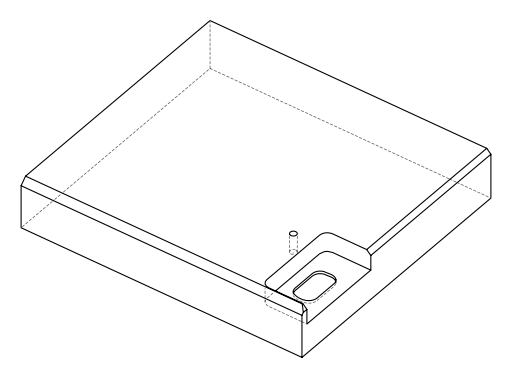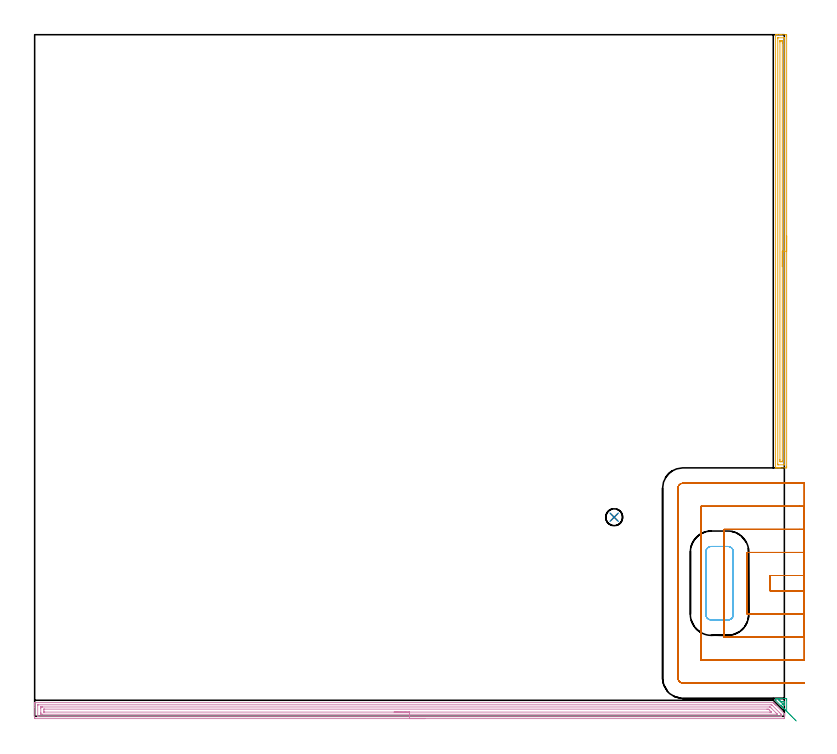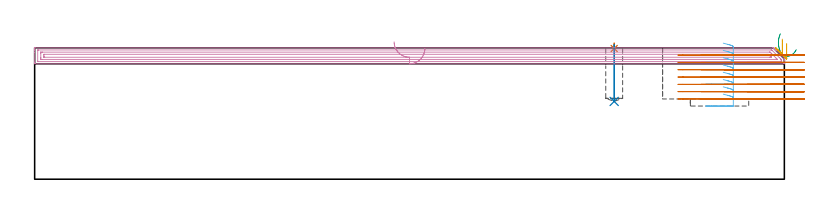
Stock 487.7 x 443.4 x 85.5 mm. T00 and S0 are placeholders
(PLAN: 7 operations, 3 tool changes, 46.8 min)
(1 SPOT_DRILL | STEP1POCKET | NXT0321_9005460120000 | 0.03 min | 0 mm3)
(2 DRILL_BLIND_HOLE_INTO_CENTER | STEP1POCKET | NXT0301_081 | 0.15 min | 3169 mm3)
(3 AREA_MILL | FG_CHAMFER_SURFACE | UGT0205_001 | 0.31 min | 409 mm3)
(4 AREA_MILL_1 | FG_CHAMFER_SURFACE_1 | UGT0205_001 | 15.76 min | 26175 mm3)
(5 AREA_MILL_2 | FG_CHAMFER_SURFACE_2 | UGT0205_001 | 6.96 min | 7418 mm3)
(6 MILL_RECTANGULAR_POCKET | POCKET_RECTANGULAR_STRAIGHT | UGT0201_094 | Follow Part, ap 5, ae 75% | 3 min | 91395 mm3)
(7 MILL_SLOT | SLOT_PARTIAL_RECTANGULAR | UGT0201_094 | Follow Part, ap 5, ae 75% | 20.56 min | 312620 mm3)
(TOOL NXT0321_9005460120000 | NC Spot Drill, 142deg, 12mm, Carbide, Uncoated | D12 PA142 FL30 Z2)
(TOOL NXT0301_081 | Carbide Drill 11mm [860.1-1100-033A1-MM 2214] | D11 PA140 FL55 Z2)
(TOOL UGT0205_001 | Chamfer Mill 20 x 3 x 45 deg. | D20 FL50 Z2)
(TOOL UGT0201_094 | End mill 20 mm | D20 FL38 Z4)
(OP 1 SPOT_DRILL)
G17 G21 G94 G90
T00 M6
G54
G17 G0 G90 X377. Y129.5 S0 M3
G43 Z95.5 H0
G94 G81 G98 Z85.027 F250. R88.5
G80
M5
M2
(OP 2 DRILL_BLIND_HOLE_INTO_CENTER)
G17 G21 G94 G90
T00 M6
G54
G17 G0 G90 X377. Y129.5 S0 M3
G43 Z95.5 H1
G94 G81 G98 Z50.6 F250. R87.5
G80
M5
M2
(OP 3 AREA_MILL)
G17 G21 G94 G90
T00 M6
G54
G17 G0 G90 X495.462 Y-3.052 S1061 M3
G43 Z95.5 H0
Z84.285
G94 G1 X495.084 Y-2.674 Z83.595 F250.
X494.664 Y-2.255 Z82.955
X494.207 Y-1.799 Z82.369
X493.716 Y-1.308 Z81.841
X493.194 Y-0.786 Z81.376
X492.645 Y-0.238 Z80.977
X492.073 Y0.333 Z80.647
X491.484 Y0.922 Z80.389
X490.88 Y1.525 Z80.205
X490.268 Y2.136 Z80.095
X489.651 Y2.752 Z80.062
X489.035 Y3.368 Z80.104
X488.423 Y3.979 Z80.222
X487.822 Y4.58 Z80.415
X487.234 Y5.168 Z80.682
X486.665 Y5.736 Z81.02
X486.119 Y6.281 Z81.426
X485.6 Y6.8 Z81.899
X482.217 Y10.183 Z85.282
X482.019 Y10.384 Z85.474
X482.004 Y10.405 Z85.489
X482. Y10.528 Z85.5
Y11.422
X482.003 Y11.592 Z85.488
X482.024 Y11.6 Z85.467
X482.4 Z85.1
X482.683 Z84.817
X483.387 Z84.108
X484.625 Z82.872
X485.157 Z82.337
X485.776 Z81.719
X488.431 Z79.066
X488.698 Y11.597 Z78.799
X489.192 Y11.591 Z78.306
X489.194 Y11.477 Z78.304
X489.198 Y10.975 Z78.302
X489.2 Y10.468 Z78.3
X489.199 Y3.378 Z78.301
Y3.348
X489.193 Y3.218 Z78.305
X489.14 Y3.266 Z78.358
X489.022 Y3.378 Z78.476
X485.6 Y6.8 Z81.899
X486.825 Y8.025 Z80.675
X485.665 Y9.188 Z81.835
X485.294 Y9.567 Z82.206
X485.643 Y9.591 Z81.857
X486.043 Y9.597 Z81.457
X486.519 Y9.6 Z80.981
X486.928 Z80.572
X487.405 Y9.599 Z80.095
X487.657 Y9.594 Z79.843
X487.773 Y9.59 Z79.727
X487.785 Y9.216 Z79.715
Y9.188
X487.786 Y7.4 Z79.714
X487.784 Y7.207 Z79.716
X487.781 Y7.112 Z79.719
X487.779 Y7.083 Z79.721
X487.75 Y7.107 Z79.75
X487.666 Y7.187 Z79.834
X487.45 Y7.4 Z80.05
X486.928 Y7.922 Z80.572
X486.825 Y8.025 Z80.675
X486.337 Y8.512 Z81.209
X485.884 Y8.965 Z81.802
X485.47 Y9.38 Z82.448
X485.097 Y9.753 Z83.142
X484.767 Y10.082 Z83.88
X484.485 Y10.364 Z84.656
X484.252 Y10.598 Z85.463
X484.069 Y10.781 Z86.296
X483.938 Y10.911 Z87.149
X483.861 Y10.989 Z88.014
X483.836 Y11.013 Z88.886
X483.866 Y10.983 Z89.757
X483.95 Y10.9 Z90.622
X484.086 Y10.764 Z91.473
X484.274 Y10.576 Z92.304
X484.513 Y10.337 Z93.108
X484.8 Y10.05 Z93.88
X485.134 Y9.716 Z94.613
G0 Z95.5
M5
M2
(OP 4 AREA_MILL_1)
G17 G21 G94 G90
T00 M6
G54
G17 G0 G90 X253.85 Y-1.5 S1061 M3
G43 Z95.5 H0
Z85.1
G94 G1 X253.812 Z84.228 F250.
X253.698 Z83.364
X253.509 Z82.512
X253.247 Z81.68
X252.913 Z80.874
X252.51 Z80.1
X252.042 Z79.364
X251.51 Z78.672
X250.921 Z78.029
X250.278 Z77.44
X249.586 Z76.909
X248.85 Z76.44
X248.076 Z76.037
X247.27 Z75.703
X246.438 Z75.441
X245.586 Z75.252
X244.722 Z75.138
X243.85 Z75.1
X0.63
X0.246 Y-1.496 Z75.102
X0.01 Y-1.493 Z75.105
X0.005 Y-1.12 Z75.478
X0. Y-0.503 Z76.095
Y5.891 Z82.485
Y7.286 Z83.882
Y7.644 Z84.238
Y8.36 Z84.96
Y8.59 Z85.189
X0.003 Y8.747 Z85.339
X0.01 Y8.897 Z85.489
X0.183 Y8.9 Z85.5
X479.917
X480.495 Y8.902 Z85.483
X480.644 Y8.759 Z85.354
X480.811 Y8.59 Z85.188
X480.882 Y8.52 Z85.116
X480.948 Y8.453 Z85.052
X481.109 Y8.292 Z84.891
X481.174 Y8.228 Z84.824
X481.234 Y8.166 Z84.765
X481.407 Y7.994 Z84.593
X481.466 Y7.936 Z84.532
X481.521 Y7.88 Z84.479
X481.705 Y7.696 Z84.295
X481.758 Y7.644 Z84.24
X481.807 Y7.594 Z84.192
X482.003 Y7.398 Z83.997
X482.05 Y7.351 Z83.949
X482.093 Y7.307 Z83.906
X482.301 Y7.099 Z83.698
X487.6 Y1.801 Z78.4
X487.666 Y1.732 Z78.331
X487.698 Y1.691 Z78.288
X487.7 Y1.41 Z78.009
Y0.633 Z77.227
Y-0.602 Z75.995
X487.695 Y-1.12 Z75.474
X487.69 Y-1.491 Z75.104
X487.454 Y-1.496 Z75.101
X487.07 Y-1.5 Z75.1
X243.85
Y-0.086 Z76.514
X2.418 Y-0.085 Z76.515
X2.256 Y-0.084 Z76.516
X2.059 Y-0.08 Z76.52
X2.017 Y-0.079 Z76.521
X2.01 Y-0.054 Z76.546
X2.006 Y-0.02 Z76.58
X2.001 Y0.165 Z76.765
Y7.176 Z83.776
X2.004 Y7.314 Z83.914
X2.01 Y7.422 Z84.022
X2.015 Y7.479 Z84.079
X2.58 Y7.485 Z84.085
X479.022
X479.185
X479.366 Y7.481 Z84.081
X479.453 Y7.479 Z84.079
X479.632 Y7.308 Z83.908
X479.917 Y7.032 Z83.632
X484.388 Y2.563 Z79.163
X485.282 Y1.669 Z78.269
X485.44 Y1.509 Z78.109
X485.59 Y1.353 Z77.953
X485.684 Y1.254 Z77.854
X485.69 Y1.201 Z77.801
X485.697 Y1.102 Z77.702
X485.699 Y0.633 Z77.233
Y0.224 Z76.824
X485.696 Y0.086 Z76.686
X485.69 Y-0.022 Z76.578
X485.685 Y-0.079 Z76.521
X485.12 Y-0.085 Z76.515
X243.85 Y-0.086 Z76.514
Y1.328 Z77.928
X5.101 Y1.329 Z77.929
X4.389 Y1.33 Z77.93
X4.207 Y1.332 Z77.932
X4.032 Y1.335 Z77.935
X4.01 Y1.509 Z78.109
X4.004 Y1.708 Z78.308
X4.001 Y2.385 Z78.985
X4. Y2.588 Z79.188
Y5.217 Z81.817
X4.001 Y5.891 Z82.491
X4.003 Y5.992 Z82.592
X4.007 Y6.042 Z82.642
X4.01 Y6.062 Z82.662
X4.029 Y6.065 Z82.665
X4.207 Y6.068 Z82.668
X4.917 Y6.071 Z82.671
X5.101
X477.944
X478.128 Y6.069 Z82.669
X478.312 Y6.066 Z82.666
X478.427 Y6.062 Z82.662
X478.486 Y6.007 Z82.607
X478.607 Y5.891 Z82.491
X479.022 Y5.478 Z82.078
X479.487 Y5.015 Z81.615
X482.116 Y2.385 Z78.985
X482.599 Y1.902 Z78.502
X482.988 Y1.509 Z78.109
X483.114 Y1.379 Z77.979
X483.149 Y1.341 Z77.941
X483.09 Y1.335 Z77.935
X482.968 Y1.332 Z77.932
X482.783 Y1.329 Z77.929
X243.85 Y1.328 Z77.928
Y2.743 Z79.343
X6.525
X6.151 Y2.744 Z79.344
X6.089 Y2.745 Z79.345
X6.024 Y2.75 Z79.35
X6.01 Y2.752 Z79.352
X6.007 Y2.774 Z79.374
X6.004 Y2.827 Z79.427
X6. Y3.257 Z79.857
Y4.133 Z80.733
X6.004 Y4.574 Z81.174
X6.007 Y4.628 Z81.228
X6.01 Y4.649 Z81.249
X6.043 Y4.651 Z81.251
X6.183 Y4.655 Z81.255
X6.36 Y4.657 Z81.257
X476.34
X476.707 Y4.655 Z81.255
X477.234 Y4.65 Z81.25
X477.401 Y4.638 Z81.238
X477.572 Y4.472 Z81.072
X477.912 Y4.138 Z80.738
X479.022 Y3.029 Z79.629
X479.186 Y2.862 Z79.462
X479.263 Y2.78 Z79.38
X479.291 Y2.749 Z79.349
X479.277 Y2.748 Z79.348
X479.022 Y2.745 Z79.345
X478.658 Y2.743 Z79.343
X478.128
X243.85
X242.978 Z79.381
X242.114 Z79.495
X241.262 Z79.683
X240.43 Z79.946
X239.624 Z80.28
X238.85 Z80.682
X238.114 Z81.151
X237.422 Z81.682
X236.779 Z82.272
X236.19 Z82.915
X235.658 Z83.607
X235.19 Z84.343
X234.787 Z85.117
X234.453 Z85.923
X234.191 Z86.755
X234.002 Z87.606
X233.888 Z88.471
X233.85 Z89.343
G0 Z95.5
M5
M2
(OP 5 AREA_MILL_2)
G17 G21 G94 G90
T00 M6
G54
G17 G0 G90 X489.2 Y312.5 S1061 M3
G43 Z95.5 H0
Z88.3
G94 G1 Y312.462 Z87.429 F250.
Y312.348 Z86.564
Y312.159 Z85.712
Y311.897 Z84.88
Y311.563 Z84.074
Y311.16 Z83.3
Y310.692 Z82.564
Y310.16 Z81.872
Y309.571 Z81.229
Y308.928 Z80.64
Y308.236 Z80.109
Y307.5 Z79.64
Y306.726 Z79.237
Y305.92 Z78.903
Y305.088 Z78.641
Y304.237 Z78.452
Y303.372 Z78.338
Y302.5 Z78.3
Y162.607
X489.199 Y162.22 Z78.301
X489.194 Y161.719 Z78.303
X489.191 Y161.609 Z78.306
X488.698 Y161.6 Z78.799
X485.157 Z82.337
X484.616 Z82.881
X484.272 Z83.224
X483.731 Z83.765
X483.387 Z84.108
X482.7 Z84.799
X482.39 Z85.11
X482.023 Z85.468
X482.002 Y161.608 Z85.488
X482. Y161.773 Z85.5
Y443.227
X482.002 Y443.392 Z85.488
X482.023 Y443.4 Z85.468
X482.39 Z85.11
X482.701 Z84.799
X483.387 Z84.108
X484.616 Z82.881
X485.157 Z82.337
X485.772 Z81.724
X488.427 Z79.07
X488.698 Y443.397 Z78.799
X489.191 Y443.391 Z78.306
X489.195 Y443.281 Z78.303
X489.199 Y442.78 Z78.301
X489.2 Y442.273 Z78.3
Y302.5
X487.786 Z79.714
Y163.791
X487.785 Y163.682 Z79.715
X487.782 Y163.629 Z79.718
X487.78 Y163.611 Z79.72
X487.734 Y163.608 Z79.766
X487.33 Y163.601 Z80.17
X483.79 Z83.71
X483.542 Y163.605 Z83.958
X483.431 Y163.61 Z84.069
X483.415 Y163.979 Z84.085
Y164.007
X483.414 Y441.209 Z84.086
X483.415 Y441.318 Z84.085
X483.418 Y441.371 Z84.082
X483.42 Y441.389 Z84.08
X483.466 Y441.392 Z84.034
X483.87 Y441.399 Z83.63
X487.41 Z80.09
X487.658 Y441.395 Z79.842
X487.769 Y441.39 Z79.731
X487.785 Y441.021 Z79.715
Y440.993
X487.786 Y302.5 Z79.714
X486.371 Z81.129
Y166.356
X486.369 Y165.794 Z81.131
X486.366 Y165.629 Z81.134
X486.365 Y165.616 Z81.135
X486.349 Y165.61 Z81.151
X486.299 Y165.604 Z81.201
X486.234 Y165.601 Z81.266
X486.043 Y165.6 Z81.457
X485.349 Z82.151
X485.157 Y165.602 Z82.343
X484.965 Y165.606 Z82.535
X484.843 Y165.61 Z82.657
X484.835 Y165.685 Z82.665
X484.833 Y165.794 Z82.667
X484.83 Y166.125 Z82.67
X484.829 Y166.688 Z82.671
X484.828 Y167.02 Z82.672
X484.829 Y438.644 Z82.671
X484.831 Y439.206 Z82.669
X484.834 Y439.371 Z82.666
X484.835 Y439.385 Z82.665
X484.851 Y439.39 Z82.649
X484.901 Y439.396 Z82.599
X484.966 Y439.399 Z82.534
X485.157 Y439.4 Z82.343
X485.851 Z81.649
X486.043 Y439.398 Z81.457
X486.235 Y439.394 Z81.265
X486.357 Y439.39 Z81.143
X486.365 Y439.316 Z81.135
X486.367 Y439.206 Z81.133
X486.37 Y438.875 Z81.13
X486.371 Y438.312 Z81.129
X486.372 Y437.98 Z81.128
X486.371 Y302.5 Z81.129
Y301.628 Z81.167
Y300.764 Z81.28
Y299.912 Z81.469
Y299.08 Z81.732
Y298.274 Z82.065
Y297.5 Z82.468
Y296.764 Z82.937
Y296.072 Z83.468
Y295.429 Z84.057
Y294.84 Z84.701
Y294.309 Z85.393
Y293.84 Z86.129
Y293.437 Z86.902
Y293.103 Z87.708
Y292.841 Z88.54
Y292.652 Z89.392
Y292.538 Z90.257
Y292.5 Z91.129
G0 Z95.5
M5
M2
(OP 6 MILL_RECTANGULAR_POCKET)
G17 G21 G94 G90
T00 M6
G54
G17 G0 G90 X447.981 Y62.7 S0 M3
G43 Z95.5 H0
Z88.5
G94 G1 X450.9 Z87.718 F250.
X451.09 Z87.667
X451.613 Y62.766 Z87.526
X452.122 Y62.908 Z87.384
X452.604 Y63.123 Z87.243
X453.05 Y63.406 Z87.101
X453.449 Y63.751 Z86.96
X453.794 Y64.15 Z86.818
X454.077 Y64.596 Z86.677
X454.292 Y65.078 Z86.535
X454.434 Y65.587 Z86.394
X454.5 Y66.11 Z86.253
Y66.3 Z86.202
Y86.6 Z80.762
Y106.9 F500.
G3 X450.9 Y110.5 R3.6
G1 X440.2
G3 X436.6 Y106.9 R3.6
G1 Y66.3
G3 X440.2 Y62.7 R3.6
G1 X450.9
G3 X454.5 Y66.3 R3.6
G1 Y86.6
Y87.6
G0 X447.981 Y62.7 Z83.762
G1 X450.9 Z82.98 F250.
X451.09 Z82.929
X451.613 Y62.766 Z82.788
X452.122 Y62.908 Z82.647
X452.604 Y63.123 Z82.505
X453.05 Y63.406 Z82.364
X453.449 Y63.751 Z82.222
X453.794 Y64.15 Z82.081
X454.077 Y64.596 Z81.939
X454.292 Y65.078 Z81.798
X454.434 Y65.587 Z81.657
X454.5 Y66.11 Z81.515
Y66.3 Z81.464
Y86.6 Z76.025
Y106.9 F500.
G3 X450.9 Y110.5 R3.6
G1 X440.2
G3 X436.6 Y106.9 R3.6
G1 Y66.3
G3 X440.2 Y62.7 R3.6
G1 X450.9
G3 X454.5 Y66.3 R3.6
G1 Y86.6
Y87.6
G0 X447.981 Y62.7 Z79.025
G1 X450.9 Z78.243 F250.
X451.09 Z78.192
X451.613 Y62.766 Z78.051
X452.122 Y62.908 Z77.909
X452.604 Y63.123 Z77.768
X453.05 Y63.406 Z77.626
X453.449 Y63.751 Z77.485
X453.794 Y64.15 Z77.343
X454.077 Y64.596 Z77.202
X454.292 Y65.078 Z77.061
X454.434 Y65.587 Z76.919
X454.5 Y66.11 Z76.778
Y66.3 Z76.727
Y86.6 Z71.287
Y106.9 F500.
G3 X450.9 Y110.5 R3.6
G1 X440.2
G3 X436.6 Y106.9 R3.6
G1 Y66.3
G3 X440.2 Y62.7 R3.6
G1 X450.9
G3 X454.5 Y66.3 R3.6
G1 Y86.6
Y87.6
G0 X447.981 Y62.7 Z74.287
G1 X450.9 Z73.505 F250.
X451.09 Z73.454
X451.613 Y62.766 Z73.313
X452.122 Y62.908 Z73.172
X452.604 Y63.123 Z73.03
X453.05 Y63.406 Z72.889
X453.449 Y63.751 Z72.747
X453.794 Y64.15 Z72.606
X454.077 Y64.596 Z72.464
X454.292 Y65.078 Z72.323
X454.434 Y65.587 Z72.182
X454.5 Y66.11 Z72.04
Y66.3 Z71.989
Y86.6 Z66.55
Y106.9 F500.
G3 X450.9 Y110.5 R3.6
G1 X440.2
G3 X436.6 Y106.9 R3.6
G1 Y66.3
G3 X440.2 Y62.7 R3.6
G1 X450.9
G3 X454.5 Y66.3 R3.6
G1 Y86.6
Y87.6
G0 X447.981 Y62.7 Z69.55
G1 X450.9 Z68.768 F250.
X451.09 Z68.717
X451.613 Y62.766 Z68.576
X452.122 Y62.908 Z68.434
X452.604 Y63.123 Z68.293
X453.05 Y63.406 Z68.151
X453.449 Y63.751 Z68.01
X453.794 Y64.15 Z67.868
X454.077 Y64.596 Z67.727
X454.292 Y65.078 Z67.586
X454.434 Y65.587 Z67.444
X454.5 Y66.11 Z67.303
Y66.3 Z67.252
Y86.6 Z61.812
Y106.9 F500.
G3 X450.9 Y110.5 R3.6
G1 X440.2
G3 X436.6 Y106.9 R3.6
G1 Y66.3
G3 X440.2 Y62.7 R3.6
G1 X450.9
G3 X454.5 Y66.3 R3.6
G1 Y86.6
Y87.6
G0 X447.981 Y62.7 Z64.812
G1 X450.9 Z64.03 F250.
X451.09 Z63.979
X451.613 Y62.766 Z63.838
X452.122 Y62.908 Z63.697
X452.604 Y63.123 Z63.555
X453.05 Y63.406 Z63.414
X453.449 Y63.751 Z63.272
X453.794 Y64.15 Z63.131
X454.077 Y64.596 Z62.989
X454.292 Y65.078 Z62.848
X454.434 Y65.587 Z62.707
X454.5 Y66.11 Z62.565
Y66.3 Z62.514
Y86.6 Z57.075
Y106.9 F500.
G3 X450.9 Y110.5 R3.6
G1 X440.2
G3 X436.6 Y106.9 R3.6
G1 Y66.3
G3 X440.2 Y62.7 R3.6
G1 X450.9
G3 X454.5 Y66.3 R3.6
G1 Y86.6
Y87.6
G0 X447.981 Y62.7 Z60.075
G1 X450.9 Z59.293 F250.
X451.09 Z59.242
X451.613 Y62.766 Z59.101
X452.122 Y62.908 Z58.959
X452.604 Y63.123 Z58.818
X453.05 Y63.406 Z58.676
X453.449 Y63.751 Z58.535
X453.794 Y64.15 Z58.393
X454.077 Y64.596 Z58.252
X454.292 Y65.078 Z58.111
X454.434 Y65.587 Z57.969
X454.5 Y66.11 Z57.828
Y66.3 Z57.777
Y86.6 Z52.337
Y106.9 F500.
G3 X450.9 Y110.5 R3.6
G1 X440.2
G3 X436.6 Y106.9 R3.6
G1 Y66.3
G3 X440.2 Y62.7 R3.6
G1 X450.9
G3 X454.5 Y66.3 R3.6
G1 Y86.6
Y87.6
G0 X447.981 Y62.7 Z55.337
G1 X450.9 Z54.555 F250.
X451.09 Z54.505
X451.613 Y62.766 Z54.363
X452.122 Y62.908 Z54.222
X452.604 Y63.123 Z54.08
X453.05 Y63.406 Z53.939
X453.449 Y63.751 Z53.797
X453.794 Y64.15 Z53.656
X454.077 Y64.596 Z53.515
X454.292 Y65.078 Z53.373
X454.434 Y65.587 Z53.232
X454.5 Y66.11 Z53.09
Y66.3 Z53.039
Y86.6 Z47.6
Y106.9 F500.
G3 X450.9 Y110.5 R3.6
G1 X440.2
G3 X436.6 Y106.9 R3.6
G1 Y66.3
G3 X440.2 Y62.7 R3.6
G1 X450.9
G3 X454.5 Y66.3 R3.6
G1 Y86.6
Y87.6
G0 Z95.5
M5
M2
(OP 7 MILL_SLOT)
G17 G21 G94 G90
T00 M6
G54
G17 G0 G90 X500.7 Y91.6 S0 M3
G43 Z95.5 H0
Z80.743
G94 G1 X497.7 F250.
X478.5 F500.
Y81.6
X497.7
X500.7 F250.
Y106.6
X497.7
X463.5 F500.
Y66.6
X497.7
X500.7 F250.
Y121.6
X497.7
X448.5 F500.
Y110.5
Y107.5 F250.
Y65.7 F500.
Y62.7 F250.
Y51.6 F500.
X497.7
X500.7 F250.
Y136.6
X497.7
X433.5 F500.
Y36.6
X497.7
X500.7 F250.
Y151.6
X497.7
X421.7 F500.
G3 X418.5 Y148.4 R3.2
G1 Y24.8
G3 X421.7 Y21.6 R3.2
G1 X497.7
X500.7 F250.
G0 Y91.6 Z75.986
G1 X497.7
X478.5 F500.
Y81.6
X497.7
X500.7 F250.
Y106.6
X497.7
X463.5 F500.
Y66.6
X497.7
X500.7 F250.
Y121.6
X497.7
X448.5 F500.
Y110.5
Y107.5 F250.
Y65.7 F500.
Y62.7 F250.
Y51.6 F500.
X497.7
X500.7 F250.
Y136.6
X497.7
X433.5 F500.
Y36.6
X497.7
X500.7 F250.
Y151.6
X497.7
X421.7 F500.
G3 X418.5 Y148.4 R3.2
G1 Y24.8
G3 X421.7 Y21.6 R3.2
G1 X497.7
X500.7 F250.
G0 Y91.6 Z71.229
G1 X497.7
X478.5 F500.
Y81.6
X497.7
X500.7 F250.
Y106.6
X497.7
X463.5 F500.
Y66.6
X497.7
X500.7 F250.
Y121.6
X497.7
X448.5 F500.
Y110.5
Y107.5 F250.
Y65.7 F500.
Y62.7 F250.
Y51.6 F500.
X497.7
X500.7 F250.
Y136.6
X497.7
X433.5 F500.
Y36.6
X497.7
X500.7 F250.
Y151.6
X497.7
X421.7 F500.
G3 X418.5 Y148.4 R3.2
G1 Y24.8
G3 X421.7 Y21.6 R3.2
G1 X497.7
X500.7 F250.
G0 Y91.6 Z66.471
G1 X497.7
X478.5 F500.
Y81.6
X497.7
X500.7 F250.
Y106.6
X497.7
X463.5 F500.
Y66.6
X497.7
X500.7 F250.
Y121.6
X497.7
X448.5 F500.
Y110.5
Y107.5 F250.
Y65.7 F500.
Y62.7 F250.
Y51.6 F500.
X497.7
X500.7 F250.
Y136.6
X497.7
X433.5 F500.
Y36.6
X497.7
X500.7 F250.
Y151.6
X497.7
X421.7 F500.
G3 X418.5 Y148.4 R3.2
G1 Y24.8
G3 X421.7 Y21.6 R3.2
G1 X497.7
X500.7 F250.
G0 Y91.6 Z61.714
G1 X497.7
X478.5 F500.
Y81.6
X497.7
X500.7 F250.
Y106.6
X497.7
X463.5 F500.
Y66.6
X497.7
X500.7 F250.
Y121.6
X497.7
X448.5 F500.
Y110.5
Y107.5 F250.
Y65.7 F500.
Y62.7 F250.
Y51.6 F500.
X497.7
X500.7 F250.
Y136.6
X497.7
X433.5 F500.
Y36.6
X497.7
X500.7 F250.
Y151.6
X497.7
X421.7 F500.
G3 X418.5 Y148.4 R3.2
G1 Y24.8
G3 X421.7 Y21.6 R3.2
G1 X497.7
X500.7 F250.
G0 Y91.6 Z56.957
G1 X497.7
X478.5 F500.
Y81.6
X497.7
X500.7 F250.
Y106.6
X497.7
X463.5 F500.
Y66.6
X497.7
X500.7 F250.
Y121.6
X497.7
X448.5 F500.
Y110.5
Y107.5 F250.
Y65.7 F500.
Y62.7 F250.
Y51.6 F500.
X497.7
X500.7 F250.
Y136.6
X497.7
X433.5 F500.
Y36.6
X497.7
X500.7 F250.
Y151.6
X497.7
X421.7 F500.
G3 X418.5 Y148.4 R3.2
G1 Y24.8
G3 X421.7 Y21.6 R3.2
G1 X497.7
X500.7 F250.
G0 Y91.6 Z52.2
G1 X497.7
X478.5 F500.
Y81.6
X497.7
X500.7 F250.
Y106.6
X497.7
X463.5 F500.
Y66.6
X497.7
X500.7 F250.
Y121.6
X497.7
X448.5 F500.
Y110.5
Y107.5 F250.
Y65.7 F500.
Y62.7 F250.
Y51.6 F500.
X497.7
X500.7 F250.
Y136.6
X497.7
X433.5 F500.
Y36.6
X497.7
X500.7 F250.
Y151.6
X497.7
X421.7 F500.
G3 X418.5 Y148.4 R3.2
G1 Y24.8
G3 X421.7 Y21.6 R3.2
G1 X497.7
X500.7 F250.
G0 Z95.5
M5
M2
